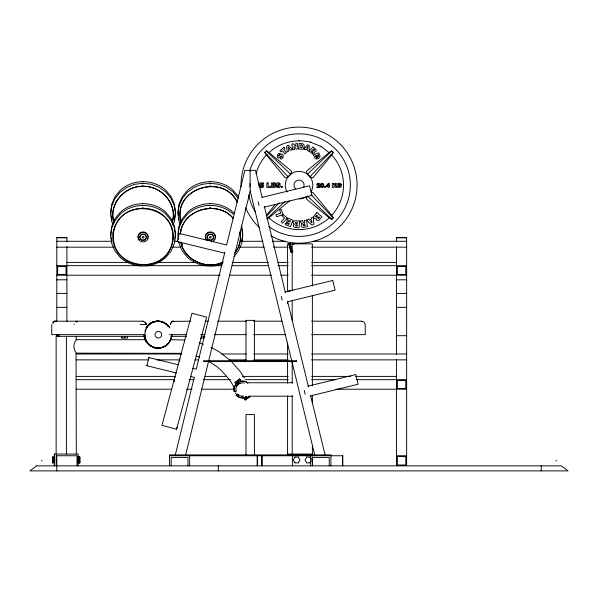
<?xml version="1.0" encoding="UTF-8"?>
<svg xmlns="http://www.w3.org/2000/svg" width="598" height="598" viewBox="0 0 598 598"><rect width="100%" height="100%" fill="white"/><g stroke="black" fill="none" stroke-linecap="round" stroke-linejoin="round"><path stroke-width="0.9" d="M52.654 457.044L52.654 462.867L54.582 462.867L54.612 459.952L54.582 457.044L52.654 457.044L52.706 462.867M78.129 462.867L78.129 457.044M79.541 459.227L79.556 457.044M79.616 462.867L79.646 459.952M77.882 462.867L79.811 462.867L79.84 459.952L78.159 459.952M79.736 459.227L79.758 457.044L77.882 457.044M250.256 171.08L250.285 170.355M291.689 360.721L250.188 191.001L250.114 170.355M142.406 321.268L143.236 321.388M208.866 361.416L216.857 366.626L221.477 370.573L229.497 379.693L234.229 387.444L234.595 386.315M142.795 183.885L142.817 183.623M210.07 183.885L210.092 183.623M74.13 324.565L74.167 324.138M172.762 239.297L172.994 237.518M174.676 239.82L174.429 241.667M174.908 238.071L175.483 233.706L174.287 225.767L170.946 218.412L165.691 212.141C153.155 200.726 132.427 200.868 120.078 212.499L114.936 218.846L111.721 226.261L110.667 234.214L110.929 235.956M177.942 234.214L178.996 226.261L182.166 218.928L187.353 212.499C199.71 200.868 220.423 200.719 232.966 212.141L234.177 213.568M180.544 231.299L180.775 229.52M180.424 233.975C182.084 208.881 218.449 199.523 233.519 218.726M241.839 240.688L242.295 237.197M242.526 235.455L242.758 233.706L241.562 225.767M112.932 233.938L113.186 232.106M180.461 233.885C182.211 208.971 218.203 199.642 233.362 218.569M170.258 324.565L170.325 324.138L170.393 324.565M174.429 219.668L175.483 211.714L174.287 203.776L170.946 196.413L165.691 190.142C153.155 178.727 132.427 178.877 120.078 190.5L114.936 196.847L111.721 204.262L110.667 212.215L110.929 213.957M179.781 358.845L179.131 361.282M234.229 387.444L236.539 383.505M312.044 153.439L312.485 151.399L312.044 153.439L313.442 154.643A4.328 4.328 0 0 0 313.898 151.914A1.966 1.966 0 0 0 315.692 151.511A1.42 1.42 0 0 0 315.692 149.358L312.904 146.959L309.278 151.324L307.559 150.674L307.641 149.769L305.922 149.081L305.361 149.799L303.747 149.276L307.499 144.813L309.263 145.344L309.278 151.324L310.698 152.505L312.029 150.659A0.927 0.927 0 0 1 312.38 151.899L312.313 152.012M174.833 377.331L174.182 379.76L174.347 381.599M173.869 321.268L172.8 321.388A3.797 3.782 -90 0 0 171.663 322.001L170.445 323.727L170.811 322.957M176.395 372.965L146.891 365.752L147.026 365.206M148.76 358.135L148.887 357.582L178.391 364.795M224.631 253.171L177.255 241.592L177.389 241.039M179.116 233.968L179.251 233.422L226.627 245.001L244.881 170.355L255.525 170.355L262.111 197.31M177.255 241.592L179.251 233.422M146.891 365.752L148.887 357.582M175.304 454.906L194.275 377.338L190.695 376.463M224.841 252.326L196.271 369.168L192.691 368.293M185.694 454.906L208.515 361.566M208.724 360.721L250.218 191.024M176.582 429.267L206.624 317.172L192.003 313.255L161.961 425.35L176.582 429.267L177.098 427.361M269.033 152.602L291.248 170.886A1.981 0.583 39.2 0 1 291.645 171.798L290.74 174.31L288.221 176.829L285.709 177.733A1.981 0.583 50.8 0 1 284.798 177.337L266.514 155.121A4.276 1.256 50.8 0 1 264.847 152.378L266.274 150.92A4.276 1.256 39.2 0 1 269.04 152.602C279.999 142.264 296.04 138.669 310.556 142.189L310.654 141.816M307.103 196.72L306.46 198.484A1.981 0.583 39.2 0 0 306.849 199.396L329.064 217.672A4.276 1.256 39.2 0 0 331.808 219.346M333.28 152.318L333.265 152.37A4.276 1.256 -50.8 0 1 331.584 155.129L313.3 177.337A1.981 0.583 -50.8 0 1 312.388 177.733L309.876 176.829L307.357 174.31L306.46 171.798A1.981 0.583 -39.2 0 1 306.849 170.886L329.064 152.602A4.276 1.256 -39.2 0 1 331.808 150.935L333.28 152.318L309.876 176.829M172.673 321.201L171.566 321.388L190.68 321.201M169.608 341.383L169.914 340.598M114.891 220.707L111.721 228.04L110.667 236.001L111.856 243.939L115.205 251.295L120.4 257.521M173.024 224.713L174.429 221.454L175.483 213.493L174.287 205.555L170.946 198.2L165.751 191.973L158.971 187.181L151.159 184.229L142.78 183.28L142.802 183.706L142.795 183.265L134.468 184.363L126.716 187.436L120.019 192.332L114.936 198.633L111.721 206.048L110.667 214.002L111.856 221.94L112.588 223.555M182.166 220.707L178.996 228.04L177.942 236.001L178.466 239.484M310.556 142.189L321.283 146.63L321.47 146.301M294.949 462.867L293.237 459.952L294.949 457.044M298.282 462.867L299.987 459.952L298.282 457.044M306.714 462.867L305.01 459.952L306.714 457.044M310.056 462.867L311.341 460.684M168.337 343.065L169.391 341.667M312.141 192.698L312.388 192.549A1.981 0.583 50.8 0 1 313.3 192.937L331.584 215.153A4.276 1.256 50.8 0 1 333.25 217.904L331.823 219.354M114.936 220.632L120.078 214.278C132.435 202.647 153.148 202.505 165.691 213.927L170.991 220.273L174.287 227.554L175.483 235.492L174.429 243.446L171.26 250.779L166.072 257.207C153.716 268.838 132.995 268.988 120.46 257.566M182.211 220.632L187.353 214.278C199.71 202.647 220.423 202.505 232.966 213.927L233.026 213.964M234.835 252.939C239.559 247.251 241.547 239.207 239.992 231.964M233.975 256.467L238.49 250.861L241.704 243.446L242.758 235.492L241.562 227.554M266.514 215.153L275.185 204.531M234.962 252.752C239.544 247.094 241.48 239.2 239.977 232.054M76.32 336.338L76.021 340.292C73.188 343.82 73.188 349.03 76.021 352.566L76.32 454.069M266.715 215.968L279.363 202.722M247.497 398.096L245.158 399.868L244.081 398.53L246.361 396.758A8.409 8.409 0 0 1 236.21 395.42L237.399 394.231L239.237 395.3A6.728 6.728 0 0 0 242.601 396.205M236.21 395.42L237.84 394.231M307.357 174.31L331.868 150.905M266.895 218.741L284.783 201.661M289.567 200.913L269.033 217.672A4.276 1.256 -39.2 0 1 267.149 218.95M234.984 382.608L239.663 379.065L240.688 380.395L238.4 382.174L237.376 380.836L235.036 382.608L236.061 383.946L240.688 380.395M235.672 383.946L236.815 383.056M236.061 383.946L237.152 383.056M236.659 395.42A8.409 8.409 0 0 0 246.81 396.758L247.834 398.096L245.494 399.868L244.41 398.53L246.122 397.199M247.385 398.096L245.158 399.868M248.065 397.648L249.777 396.317L247.968 397.648M245.494 399.868L250.114 396.317L247.721 398.096M167.5 344.171L164.719 346.309L161.475 347.647M237.264 380.836L239.663 379.065M235.732 383.946L236.898 383.056M245.89 397.199L244.081 398.53M244.47 398.53L246.81 396.758M238.296 382.174C240.314 380.47 245.868 381.218 246.331 382.092M223.136 262.096C206.968 270.102 184.236 260.392 180.843 242.19M222.404 263.763C210.915 268.629 197.019 265.691 187.735 257.566M223.054 262.103C206.871 270.042 184.229 260.309 180.85 242.138M234.543 385.904A8.409 8.409 0 0 0 234.027 391.638L236.09 391.189A6.728 6.728 0 0 1 244.358 382.982M261.812 197.407L309.6 185.791L311.977 195.494L264.204 207.177M284.962 292.071L332.75 280.455M287.346 301.841L335.119 290.157L332.735 280.387M307.963 386.159L355.75 374.542L358.127 384.245L310.355 395.928M113.829 221.97C108.44 203.888 124.915 185.754 143.072 186.322C161.236 185.754 177.711 203.888 172.314 221.97L172.411 221.746C177.643 203.597 160.997 185.582 142.817 186.292C124.638 185.858 108.305 204.157 113.867 222.209M237.316 202.131C222.837 172.366 171.551 188.841 181.142 222.209M142.817 208.291C103.14 209.322 103.686 264.6 143.326 264.989C183.01 263.957 182.465 208.672 142.817 208.291L142.817 207.401M160.6 347.767L157.992 348.111L154.291 347.647M257.932 182.831L258.986 182.801L258.986 185.701L259.502 185.701L259.502 186.726L258.986 186.726M56.81 237.795L66.901 237.795M396.549 237.81L406.64 237.81M56.81 241.286L111.848 241.286M174.354 241.286L178.084 241.286M241.517 241.286L262.978 241.286M272.307 241.286L285.366 241.286M313.352 241.286L406.64 241.286M294.186 243.835L287.578 243.835L287.578 291.211M56.81 247.176L113.717 247.176M172.486 247.176L180.88 247.176M239.656 247.176L263.912 247.176M273.241 247.176L288.161 247.176M311.483 247.176L406.64 247.176M292.773 250.562L291.794 250.562L290.09 243.835M292.915 252.244L290.942 252.244L288.797 243.835M66.901 262.402L128.533 262.402M156.549 262.402L195.77 262.402M232.188 262.402L268.614 262.402M277.95 262.402L288.221 262.402M311.565 262.402L396.549 262.402M56.81 265.669L140.672 265.684M146.278 265.684L206.975 265.684M213.516 265.684L221.918 265.684M232.188 265.684L268.614 265.684M277.95 265.684L288.221 265.684M311.565 265.684L406.64 265.684M56.81 275.215L220.049 275.222M229.393 275.222L271.41 275.222M280.754 275.222L288.221 275.222M311.565 275.222L406.64 275.222M56.81 279.834L66.901 279.789M396.549 279.842L406.64 279.797M290.277 290.927L288.797 290.927L289.013 291.772M56.81 293.416L66.901 293.416M396.549 293.424L406.64 293.424M56.81 307.342L66.901 307.35M396.549 307.35L406.64 307.35M143.064 321.201L54.62 321.201A3.805 2.482 -90 0 0 53.342 322.001L53.155 322.001A3.805 3.797 90 0 1 55.098 321.201M205.278 321.201L208.366 321.201M217.672 321.201L246.518 321.201M253.672 321.201L281.882 321.201M311.663 321.201L361.865 321.201M144.94 322.606A3.782 3.767 -90 0 1 145.673 324.138L146.383 324.138A3.782 3.775 -90 0 0 145.665 322.606L143.498 321.268M140.141 324.565L146.45 324.565M144.888 334.656L51.734 334.656L51.734 324.565M169.533 334.656L186.755 334.656M200.771 334.656L204.95 334.656M214.383 334.656L246.144 334.656M253.619 334.656L285.784 334.656M311.543 334.656L365.273 334.656L365.206 324.138L364.167 322.285L362.291 321.268M56.81 335.702L58.641 335.702M396.549 335.702L406.64 335.702M170.879 336.338L186.531 336.338M201.197 336.338L204.95 336.338M200.45 338.019L204.142 338.019L204.142 336.338M76.32 339.701L145.531 339.701C147.101 343.536 150.532 346.496 154.508 347.647M171.148 339.701L184.61 340.008M76.32 353.156L181.643 353.343M76.402 353.986L181.814 353.986M221.933 353.986L246.182 353.986M253.649 353.986L288.161 353.986M311.483 353.986L406.64 353.986M76.402 359.869L148.229 359.869M156.631 359.869L179.953 359.869M194.873 359.869L198.611 359.869M229.393 359.869L246.182 359.869M253.649 359.869L288.161 359.869M311.483 359.869L406.64 359.869M76.238 376.396L175.229 376.396M205.114 376.396L226.59 376.396M242.467 376.396L288.221 376.396M311.565 376.396L350.787 376.396M355.459 376.396L396.549 376.396M76.238 379.67L174.295 379.67M189.237 379.67L193.901 379.67M203.245 379.67L230.327 379.67M245.262 379.67L288.221 379.67M311.565 379.67L335.852 379.67M356.393 379.67L406.64 379.67M248.379 382.75L292.841 382.75M76.238 389.216L171.491 389.216M186.434 389.216L192.04 389.216M201.376 389.216L234.057 389.216M335.852 389.216L406.64 389.216M235.642 391.189L236.09 391.189M241.958 396.205L243.7 396.205M248.424 396.205L292.841 396.205M287.384 454.069L312.575 454.069M169.473 455.751L342.818 455.751L342.818 465.842M396.549 455.751L406.64 455.751M294.919 457.044L298.312 457.044M306.692 457.044L310.078 457.044L311.341 459.227M52.93 459.952L54.612 459.952M41.284 460.796L42.122 460.796M555.878 460.796L556.716 460.796M294.919 462.867L298.312 462.867M306.692 462.867L310.078 462.867M361.259 321.268L361.67 321.388M199.044 342.729L203.395 344.209M196.129 355.952L199.418 357.073M211.034 347.363L219.1 351.759L230.701 360.758M249.448 170.355L250.001 170.654M237.399 394.231L238.796 395.3M321.283 146.63L329.072 152.61M266.23 150.905L290.74 174.31M307.357 195.965L331.868 219.369M231.344 361.424L240.403 371.792L244.433 377.943M311.139 194.769L333.28 217.956M264.817 152.318L288.221 176.829M187.675 257.521L182.48 251.295L179.131 243.939L178.854 242.093M239.604 379.065L240.628 380.395M235.261 392.841L236.33 394.231M147.422 343.065L148.267 344.171M146.375 341.667L145.852 340.598M310.056 457.044L310.893 458.494M238.266 196.495L232.966 190.142C220.43 178.727 199.702 178.877 187.353 190.5L182.211 196.847L178.996 204.262L177.942 212.215L178.466 215.699M238.266 198.274L232.966 191.928L226.246 187.181L218.434 184.229L210.055 183.28L210.077 183.706L210.07 183.265L201.743 184.363L193.991 187.436L187.294 192.332L182.211 198.633L178.996 206.048L177.942 214.002L179.131 221.94L180.23 224.37M77.284 321.201C77.83 322.741 76.843 320.834 76.155 322.001A3.79 1.988 -90 0 1 77.179 321.201M182.263 244.888L181.104 242.183L182.241 244.746M237.324 202.191C222.934 172.53 171.85 188.676 181.104 221.97M290.277 243.835L291.959 250.562M289.013 243.835L291.121 252.244M264.316 206.317L285.388 292.504M287.608 301.579L308.456 386.861M310.676 395.936L325.095 454.906M258.097 201.75L259.016 205.495M281.247 296.414L282.159 300.166M304.247 390.509L305.167 394.254M249.747 183.616L250.188 185.417M291.891 361.566L314.72 454.906M293.267 243.835L293.469 244.679M145.449 322.367L145.493 322.606A3.782 0.725 -90 0 1 145.628 324.138M145.74 324.138L145.807 324.565M111.856 220.154L111.191 215.699M111.856 242.153L111.191 237.698M178.727 217.44L179.116 220.057M249.687 186.539L249.732 187.092M76.297 321.388L76.066 321.268A3.79 2.093 90 0 0 75.834 321.388M79.811 457.044L79.758 462.867M79.616 457.044L79.639 459.227M79.534 459.952L79.556 462.867M210.092 186.292L210.092 185.402M210.092 207.401L210.092 208.291L210.092 207.394M142.817 186.292L142.817 185.402M541.19 465.842L541.19 470.888M406.64 465.842L406.64 237.57L396.549 237.57L396.549 241.525M396.549 246.682L396.549 354.33M396.549 359.518L396.549 465.842M342.482 455.751L342.482 465.842M330.933 465.842L330.933 454.906L169.473 454.906L169.473 465.842M329.251 465.842L329.251 457.433L312.433 457.433L312.433 465.842M312.575 456.782L312.545 465.842M312.38 285.911L312.38 243.872L292.198 243.872L292.198 290.307M312.38 295.255L312.38 385.867M312.38 395.211L312.38 403.62M312.38 445.66L312.38 454.069M310.751 455.751L310.751 465.842M299.052 140.291L299.052 140.679M292.392 454.069L292.37 465.842M292.198 300.525L292.198 320.027M292.198 361.827L292.198 383.064M292.198 395.913L292.198 454.069M287.578 301.437L287.578 303.291M287.578 342.31L287.578 383.064M287.578 395.913L287.578 454.069M262.096 455.751L262.096 465.842M261.767 455.751L261.767 465.842M257.476 455.751L257.476 465.842M257.147 455.751L257.147 465.842M254.412 360.721L254.412 320.356L246.002 320.356L246.002 360.721M254.412 454.906L254.412 414.541L246.002 414.541L246.002 454.906M218.27 465.842L218.27 470.888M189.656 455.751L189.656 465.842M187.974 465.842L187.974 457.433L171.155 457.433L171.155 465.842M171.79 336.338L171.79 334.656A13.455 13.455 0 0 1 153.738 347.296A13.455 13.455 0 0 1 148.035 326.007A13.455 13.455 0 0 1 169.989 327.928M161.572 347.647A13.455 13.455 0 0 0 169.279 342.123A13.455 13.455 0 0 1 144.664 334.656L144.634 336.338L56.145 336.338L56.145 454.069M127.591 336.338L127.643 338.019L121.768 338.019L121.768 336.338M124.758 336.338L124.758 338.019M121.82 336.338L121.82 338.019M78.174 465.842L78.174 454.069L54.291 454.069L54.291 456.782M76.993 465.842L76.993 455.751L56.309 455.751L56.309 465.842M66.901 241.51L66.901 237.556L56.81 237.556L56.81 321.492M66.901 246.668L66.901 321.492M66.4 336.338L66.4 454.069M58.873 334.656L58.873 336.338M58.455 334.656L58.455 336.338M56.81 334.417L56.81 336.412M56.81 455.751L56.81 470.888M54.627 454.069L54.627 465.842M54.291 462.217L54.291 465.842M241.054 186.912A58.021 58.021 0 0 1 307.664 127.755A58.021 58.021 0 0 1 353.964 203.873A58.021 58.021 0 0 1 270.804 235.829M259.293 227.404A58.021 58.021 0 0 1 245.614 207.76M295.479 188.706A5.046 5.046 0 0 1 295.18 181.897A5.046 5.046 0 0 1 301.945 181.007A5.046 5.046 0 0 1 303.418 187.66M331.113 154.329A44.461 44.461 0 0 1 331.113 215.945M329.857 217.201A44.461 44.461 0 0 1 268.24 217.201M256.101 173.629A44.461 44.461 0 0 1 266.985 154.329M249.74 171.006A51.293 51.293 0 0 1 318.809 137.802A51.293 51.293 0 0 1 343.775 210.264A51.293 51.293 0 0 1 268.906 226.642M255.54 212.312A51.293 51.293 0 0 1 248.693 194.941M287.13 192.018A13.761 13.761 0 0 1 299.052 171.372A13.761 13.761 0 0 1 310.967 192.018M305.929 197.056A13.761 13.761 0 0 1 299.052 198.902M316.551 158.896A2.003 2.003 0 0 1 314.72 157.7L313.487 154.725L318.824 152.789L319.81 155.532A2.153 2.153 0 0 1 319.534 157.513A3.633 3.633 0 0 1 316.559 158.836M303.762 148.005A3.633 3.633 0 0 0 303.859 144.731A2.153 2.153 0 0 0 302.147 143.669L299.247 143.4L298.738 149.052L301.96 149.201A2.003 2.003 0 0 0 303.821 148.042M318.248 154.957A1.45 1.45 0 0 1 317.508 157.08A1.45 1.45 0 0 1 315.572 155.943M214.719 238.998A5.046 4.717 0 0 1 213.92 239.977M205.981 238.998A5.046 4.717 0 0 1 205.473 237.862M205.301 236.636A5.046 4.717 0 0 1 211.004 231.957A5.046 4.717 0 0 1 215.22 237.862M206.781 240.568A5.046 4.717 0 0 1 207.454 233.362A5.046 4.717 0 0 1 214.921 235.238A5.046 4.717 0 0 1 211.655 241.794M147.945 237.862A5.046 4.717 0 0 1 147.444 238.998M139.506 239.977A5.046 4.717 0 0 1 138.706 238.998M138.198 237.862A5.046 4.717 0 0 1 142.414 231.957A5.046 4.717 0 0 1 148.117 236.636M234.476 391.638A8.409 8.409 0 0 1 248.021 383.049M246.376 382.204A8.409 8.409 0 0 1 247.579 383.049M236.33 386.091A6.728 6.728 0 0 1 240.418 382.959M160.72 347.849A13.455 13.455 0 0 1 144.634 334.656M146.435 327.928A13.455 13.455 0 0 1 164.816 323.002A13.455 13.455 0 0 0 146.465 327.928M155.891 347.991A13.455 13.455 0 0 1 154.164 347.647A13.455 13.455 0 0 0 155.914 347.991M145.994 341.383A13.455 13.455 0 0 1 144.215 335.53M145.994 327.928A13.455 13.455 0 0 1 164.368 323.002A13.455 13.455 0 0 0 146.024 327.928M168.322 326.463A13.455 13.455 0 0 0 165.115 323.466A13.455 13.455 0 0 1 168.344 326.463M144.993 339.806A13.455 13.455 0 0 1 143.998 335.53M146.233 327.181A13.455 13.455 0 0 1 164.151 323.002M146.024 341.383A13.455 13.455 0 0 1 144.245 335.53M171.663 322.001A3.782 3.782 0 0 1 173.622 321.201M55.502 321.201A3.79 3.782 -90 0 0 52.699 322.957L52.99 323.331A3.805 2.437 90 0 1 54.934 321.201M142.802 205.338L142.81 205.346M142.802 203.559L142.81 203.559M142.802 181.56L142.81 181.56M210.077 205.338L210.085 205.346M210.077 203.559L210.085 203.559M210.077 181.56L210.085 181.56M52.848 457.044L52.901 462.867L52.901 457.044M314.376 149.986L313.823 150.561L312.769 149.851L313.516 149.081L314.376 149.986M307.925 146.547L307.753 148.506L306.707 148.087L307.925 146.547M295.442 222.755L295.771 223.465L297.273 223.645L297.385 222.366L295.883 222.277L295.442 222.755M297.154 224.923L297.057 226.051C294.926 226.784 295.083 223.861 297.154 224.923M300.966 144.873L300.697 147.773A1.51 1.51 0 0 0 302.364 145.516A1.39 1.39 0 0 0 300.966 144.873M299.68 221.111L298.985 227.801L294.919 227.337A1.659 1.659 0 0 1 294.41 224.115A2.1 2.1 0 0 1 293.214 222.508A1.383 1.383 0 0 1 293.73 221.267A2.661 2.661 0 0 1 295.666 220.699L299.68 221.111M279.012 186.157C278.22 187.75 277.076 185.088 276.044 185.948A1.861 1.861 0 0 0 277.988 187.608L278.675 187.608A1.689 1.689 0 0 0 280.365 185.918A1.45 1.45 0 0 0 279.52 184.834A7.497 7.497 0 0 1 278.085 184.588C277.009 182.936 279.774 184.468 280.223 184.236A1.63 1.63 0 0 0 278.317 182.816A1.973 1.973 0 0 0 276.298 183.736L276.298 184.588A2.265 2.265 0 0 0 278.406 185.716L279.012 186.157M274.101 184.154L272.643 184.498L272.643 183.818L274.101 184.154M262.44 185.664L262.425 185.821A0.852 0.852 0 0 1 262.133 186.8A0.867 0.867 0 0 1 260.945 186.135L260.018 186.479A1.458 1.458 0 0 0 261.917 187.63A1.667 1.667 0 0 0 263.673 185.694A1.667 1.667 0 0 0 261.386 184.431L261.573 183.765L263.516 183.765L263.516 182.913L260.616 182.913L260.1 185.253C260.84 186.232 262.066 184.229 262.44 185.664M274.265 186.008L272.606 186.516L272.606 185.492L274.265 186.008M113.829 229.311C104.672 266.192 161.796 278.96 172.314 243.969C181.478 207.087 124.347 194.313 113.829 229.311M315.639 216.469L316.387 217.224L317.605 215.938L316.663 215.16L315.639 216.469M303.201 224.893L303.485 225.73L305.174 225.782L304.928 224.459L303.201 224.893M317.725 184.423L316.835 184.775A1.069 1.069 0 0 1 317.471 183.451A2.414 2.414 0 0 1 319.489 183.601A1.256 1.256 0 0 1 319.489 185.515A2.549 2.549 0 0 0 318.383 186.598L319.997 186.598L319.997 187.48L316.761 187.48A2.213 2.213 0 0 1 318.024 185.672A1.727 1.727 0 0 0 318.913 184.692L318.442 184.012L317.725 184.423M317.8 217.821L318.517 218.689L319.601 217.53L318.689 216.782L317.8 217.821M279.916 153.544L279.445 155.166A0.748 0.748 0 0 0 278.481 156.16L279.027 156.265L279.969 154.897A2.048 2.048 0 0 1 281.419 154.03A1.488 1.488 0 0 1 282.906 154.815A2.684 2.684 0 0 1 283.101 156.803A4.291 4.291 0 0 1 282.219 158.418A1.667 1.667 0 0 1 280.268 158.844L280.739 157.222A0.875 0.875 0 0 0 281.927 156.071L281.008 156.071A4.425 4.425 0 0 1 279.647 157.737A1.48 1.48 0 0 1 277.532 157.379A4.261 4.261 0 0 1 277.532 155.076A2.392 2.392 0 0 1 278.376 153.813A1.749 1.749 0 0 1 279.916 153.544M285.807 223.248L285.313 224.586L290.493 226.627L292.998 220.199L287.675 218.121L287.062 219.69L290.493 221.028L289.993 222.097L286.988 220.991L286.472 222.411L289.312 223.458L288.961 224.407L285.807 223.248M322.778 186.322C321.829 187.772 320.812 185.178 321.582 184.348A0.748 0.748 0 0 1 322.778 184.348L322.778 186.322M141.39 234.506L139.708 237.234L141.39 239.955L144.753 239.955L146.435 237.234L144.753 234.506L141.39 234.506M208.665 234.506L206.983 237.234L208.665 239.955L212.028 239.955L213.71 237.234L212.028 234.506L208.665 234.506M316.91 212.574L314.114 215.938A1.801 1.801 0 0 0 316.357 218.666A1.622 1.622 0 0 0 319.272 219.997L321.956 216.768L316.91 212.574M328.369 183.317L326.276 185.776L326.276 186.696L328.369 186.696L328.369 187.428L329.251 187.428L329.842 185.814L329.251 185.814L329.251 183.317L328.369 183.317M328.28 184.58L327.226 185.806L328.28 185.806L328.28 184.58M287.204 218.135L282.734 223.166L281.142 221.776L284.521 218.031L282.024 215.773L283.146 214.525L287.204 218.135M334.992 184.894L336.779 187.458L335.306 187.458L334.125 185.776L333.482 187.376L332.309 187.376L332.309 183.407L333.482 183.407L333.482 184.797L334.992 183.399L336.457 183.399L334.992 184.894M283.99 147.37L279.916 150.733L280.896 151.914L282.323 150.733L284.962 153.925L286.382 152.752L283.744 149.56L284.962 148.551L283.99 147.37M36.628 465.842L29.9 470.888L568.1 470.888L561.373 465.842L36.628 465.842M308.59 219.219L306.662 220.251L311.902 225.199L313.845 224.198L313.225 216.992L311.274 217.986L311.513 218.973L309.42 220.057L308.59 219.219M288.318 145.277L286.689 146.121L287.092 151.944L288.617 151.189L288.528 150.292L290.232 149.582L290.807 150.292L292.497 149.56L288.318 145.277M311.655 220.602L310.497 221.2L311.902 222.942L311.655 220.602M289.439 148.596L288.393 149.029L288.199 147.071L289.439 148.596M318.218 154.972L315.475 155.958A1.51 1.51 0 0 0 318.226 156.512A1.39 1.39 0 0 0 318.218 154.972M283.011 214.637L276.62 216.753L275.94 214.757L280.739 213.202L279.7 209.995L281.299 209.479L283.011 214.637M294.395 149.433L292.721 149.679L291.899 144.058L293.536 143.849L296.047 146.547L295.681 143.655L297.356 143.445L298.043 148.924L296.369 149.134L293.969 146.547L294.395 149.433M302.319 220.729L299.987 221.073L301.175 222.905A1.794 1.794 0 0 0 302.453 223.712A1.869 1.869 0 0 0 303.141 227.352L307.447 226.754L306.535 220.086L304.367 220.385L304.756 223.218A1.443 1.443 0 0 1 303.276 222.112L302.319 220.729M341.219 184.535L339.978 184.647A1.121 1.121 0 0 0 338.483 184.393A1.121 1.121 0 0 0 338.147 185.888A0.987 0.987 0 0 0 340.045 185.896L339.163 185.896L339.163 185.156L341.219 185.156L341.219 186.77A2.855 2.855 0 0 1 337.399 186.77A1.884 1.884 0 0 1 337.399 183.982A2.885 2.885 0 0 1 340.441 183.459A1.271 1.271 0 0 1 341.219 184.535M268.21 182.891L266.843 182.891L266.843 187.503L270.431 187.503L270.431 186.307L268.21 186.307L268.21 182.891M274.46 182.936L271.387 182.936L271.387 187.555L274.46 187.555A1.488 1.488 0 0 0 274.841 184.887A1.002 1.002 0 0 0 274.46 182.936M325.559 186.412L324.527 186.412L324.527 187.443L325.559 187.443L325.559 186.412M282.383 186.434L281.359 186.434L281.359 187.458L282.383 187.458L282.383 186.434M66.057 266.461L57.647 266.461L57.647 274.415L66.057 274.415L66.057 266.461M405.795 266.476L397.386 266.476L397.386 274.43L405.795 274.43L405.795 266.476M296.653 360.721L203.522 360.721L203.522 361.566L296.653 361.566L296.653 360.721M405.795 380.463L397.386 380.463L397.386 388.416L405.795 388.416L405.795 380.463M405.795 456.588L397.386 456.588L397.386 464.997L405.795 464.997L405.795 456.588M323.705 186.299L323.705 184.535A1.637 1.637 0 0 0 320.573 184.348L320.573 186.113A1.592 1.592 0 0 0 323.705 186.299M209.808 237.84A0.837 0.785 0 0 0 211.176 237.361A0.837 0.785 0 0 0 210.055 236.494A0.837 0.785 0 0 0 209.808 237.84M207.969 239.454A3.364 3.147 0 0 0 213.598 238.049A3.364 3.147 0 0 0 209.479 234.192A3.364 3.147 0 0 0 207.969 239.454M139.506 240.568A5.046 4.717 0 0 0 147.945 238.453A5.046 4.717 0 0 0 141.771 232.674A5.046 4.717 0 0 0 139.506 240.568M142.533 237.84A0.837 0.785 0 0 0 143.901 237.361A0.837 0.785 0 0 0 142.78 236.494A0.837 0.785 0 0 0 142.533 237.84M140.694 239.454A3.364 3.147 0 0 0 146.323 238.049A3.364 3.147 0 0 0 142.204 234.192A3.364 3.147 0 0 0 140.694 239.454M156.661 337.564A3.364 3.364 0 0 0 161.707 334.656A3.364 3.364 0 0 0 156.661 331.741A3.364 3.364 0 0 0 156.661 337.564M169.742 341.383A13.455 13.455 0 0 0 171.514 335.53A13.455 13.455 0 0 1 169.772 341.383M145.658 329.505A13.455 13.455 0 0 0 145.097 331.172A13.455 13.455 0 0 1 145.688 329.505M169.279 327.181A13.455 13.455 0 0 0 165.564 323.466A13.455 13.455 0 0 1 169.309 327.181"/></g></svg>
